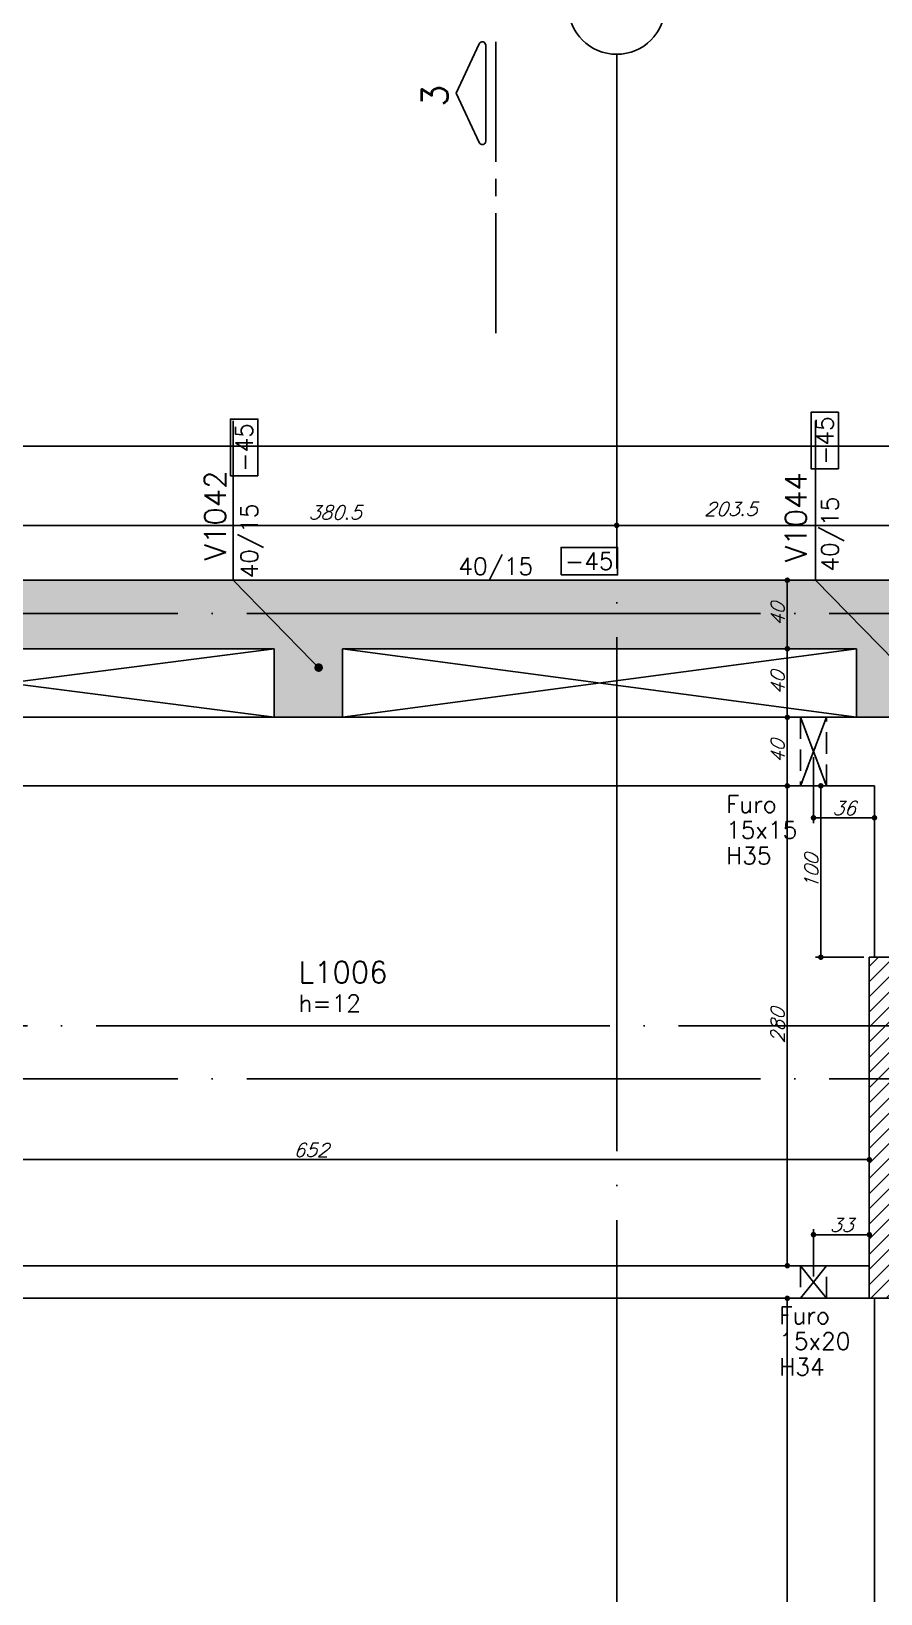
# Model space of a CAD drawing. Extents: x -4723 to 4922, y -2048 to 2452.
# Drawn here: x -1051 to -555, y 1043 to 1955 of the extents above; entities that cross this region are included whole.
import ezdxf
from ezdxf import colors
from ezdxf.entities.mleader import LeaderData, LeaderLine
from ezdxf.enums import TextEntityAlignment as Align
from ezdxf.math import Vec2, Vec3

# ---------------------------------------------------------------- set-up
doc = ezdxf.new("R2010")
doc.units = 0
doc.header["$LTSCALE"] = 50
doc.header["$MEASUREMENT"] = 0
doc.linetypes.add('EIXO', pattern=[6.8, 6, -0.4, 0, -0.4])
doc.linetypes.add('HIDDEN', pattern=[0.375, 0.25, -0.125])
doc.layers.get('0').update_dxf_attribs({"linetype": 'CONTINUOUS'})
doc.layers.get('DEFPOINTS').update_dxf_attribs({"linetype": 'CONTINUOUS'})
for name, color, linetype in [('F-AUX-RED', 1, 'CONTINUOUS'), ('F-CORTE-INDICAÇÃO', 4, 'CONTINUOUS'), ('F-COTAS', 106, 'CONTINUOUS'), ('F-COTAS-FUROS', 50, 'CONTINUOUS'), ('F-EIXO', 12, 'EIXO'), ('F-FURO-PAREDE', 2, 'HIDDEN'), ('F-FURO-PAREDE-TEXTOS', 2, 'CONTINUOUS'), ('F-LAJES-DIM', 2, 'CONTINUOUS'), ('F-LAJES-NOME', 4, 'CONTINUOUS'), ('F-PILARES-HACH', 174, 'CONTINUOUS'), ('F-PILARES-S', 170, 'CONTINUOUS'), ('F-TEXTO', 6, 'CONTINUOUS'), ('F-VIGAS', 3, 'CONTINUOUS'), ('F-VIGAS-DIM', 2, 'CONTINUOUS'), ('F-VIGAS-NOME', 4, 'CONTINUOUS'), ('F-VÃO', 1, 'CONTINUOUS')]:
    doc.layers.add(name, color=color, linetype=linetype)
doc.layers.add('F-DESNIVEL-5', color=7, linetype='CONTINUOUS', true_color=0xadd6ff)
doc.styles.add('CP-TEXT-INCL', font='simplex.shx', dxfattribs={"oblique": 20})
doc.styles.add('MCP', font='simplex.shx')
doc.styles.add('ROMANS', font='simplex.shx')
doc.styles.get("Standard").update_dxf_attribs({"font": 'simplex.shx'})
doc.dimstyles.new('CP-COTAS-50', dxfattribs={"dimscale": 0.64, "dimtxt": 12.5, "dimasz": 5, "dimexe": 5, "dimexo": 5, "dimgap": 2.5, "dimtad": 1, "dimdec": 1, "dimdsep": 46, "dimtxsty": 'CP-TEXT-INCL', "dimblk1": 'DOT', "dimblk2": 'DOT', "dimsah": 1, "dimcen": 9, "dimclrd": 256, "dimclre": 256, "dimclrt": 256, "dimadec": 0, "dimazin": 0, "dimtfac": 1, "dimtdec": 1, "dimtmove": 2, "dimatfit": 3, "dimldrblk": 'DOT', "dimfxl": 0, "dimtolj": 1, "dimarcsym": 0})

# ---------------------------------------------------------------- blocks, each defined once
blk = doc.blocks.new('*U8')
at = {"layer": 'F-VIGAS-DIM', "color": 1}
blk.add_lwpolyline([(0, 0), (33, 0), (33, 16), (0, 16)], close=True, dxfattribs=at)
at = {"layer": 'F-VIGAS-DIM', "style": 'MCP'}
blk.add_attdef('DIM', text='', height=10, dxfattribs=at).set_placement((16.5, 8), align=Align.MIDDLE_CENTER)
blk = doc.blocks.new('*U12')
at = {"layer": 'F-CORTE-INDICAÇÃO'}
for p, q in [((70, 0), (0, 0)), ((80, 0), (90, 0)), ((100, 0), (170, 0))]:
    blk.add_line(p, q, dxfattribs=at)
blk.add_lwpolyline([(112, 6, -0.802585), (111.15, 9.81), (140, 23.26), (168.85, 9.81, -0.802585), (168, 6)], format="xyb", close=True, dxfattribs=at)
at = {"layer": 'F-CORTE-INDICAÇÃO', "style": 'ROMANS'}
blk.add_attdef('CORTE', text='', height=15, dxfattribs=at).set_placement((140, 35.76), align=Align.MIDDLE_CENTER)
at = {"layer": 'F-CORTE-INDICAÇÃO', "color": 2, "style": 'ROMANS'}
blk.add_attdef('FOLHA', text='', height=12, dxfattribs=at).set_placement((140, -10), align=Align.MIDDLE_CENTER)
blk = doc.blocks.new('*U54')
at = {"layer": 'F-EIXO'}
blk.add_line((0, 0), (7197, 0), dxfattribs=at)
at = {"layer": 'F-TEXTO', "style": 'ROMANS'}
blk.add_attdef('EIXO', text='', height=17.5, dxfattribs=at).set_placement((-28.2072, 0), align=Align.MIDDLE_CENTER)
blk = doc.blocks.new('*U55')
at = {"layer": 'F-EIXO'}
blk.add_line((0, 0), (7285, 0), dxfattribs=at)
at = {"layer": 'F-TEXTO', "style": 'ROMANS'}
blk.add_attdef('EIXO', text='', height=17.5, dxfattribs=at).set_placement((-28.2072, 0), align=Align.MIDDLE_CENTER)
blk = doc.blocks.new('*U58')
at = {"layer": 'F-EIXO'}
blk.add_line((0, 0), (0, -2755), dxfattribs=at)
at = {"layer": 'F-EIXO', "color": 2, "linetype": 'Continuous'}
blk.add_circle((0, 28.2072), 28.2072, dxfattribs=at)
at = {"layer": 'F-TEXTO', "style": 'ROMANS'}
blk.add_attdef('EIXO', text='', height=17.5, rotation=360, dxfattribs=at).set_placement((0, 28.2072), align=Align.MIDDLE_CENTER)
blk = doc.blocks.new('*U43')
at = {"layer": 'F-EIXO'}
blk.add_line((0, 0), (7197, 0), dxfattribs=at)
at = {"layer": 'F-TEXTO', "style": 'ROMANS'}
blk.add_attdef('EIXO', text='', height=17.5, dxfattribs=at).set_placement((-28.2072, 0), align=Align.MIDDLE_CENTER)
blk = doc.blocks.new('_DOT')
at = {"color": 0, "linetype": 'ByBlock'}
blk.add_line((-0.5, 0), (-1, 0), dxfattribs=at)
at = {"color": 0, "linetype": 'ByBlock', "const_width": 0.5}
blk.add_lwpolyline([(-0.25, 0, 1), (0.25, 0, 1)], format="xyb", close=True, dxfattribs=at)
blk = doc.blocks.new('*D83')
at = {"layer": 'DEFPOINTS', "color": 0, "linetype": 'Continuous', "transparency": 16777216}
for p in [(-3379.97, 1712.77), (-3379.97, 1634.5), (3259.5, 1554.5)]:
    blk.add_point(p, dxfattribs=at)
at = {"layer": 'F-COTAS', "linetype": 'Continuous', "lineweight": -2, "transparency": 16777216}
for p, q in [((-3379.97, 1637.7), (-3379.97, 1715.97)), ((3259.5, 1557.7), (3259.5, 1715.97)), ((3256.3, 1712.77), (-3376.77, 1712.77))]:
    blk.add_line(p, q, dxfattribs=at)
at = {"layer": 'F-COTAS', "linetype": 'Continuous', "lineweight": -2, "transparency": 16777216, "xscale": 3.2, "yscale": 3.2, "zscale": 3.2, "rotation": 180}
blk.add_blockref('_DOT', (-3379.97, 1712.77), dxfattribs=at)
at = {"layer": 'F-COTAS', "linetype": 'Continuous', "lineweight": -2, "transparency": 16777216, "xscale": 3.2, "yscale": 3.2, "zscale": 3.2}
blk.add_blockref('_DOT', (3259.5, 1712.77), dxfattribs=at)
at = {"layer": 'F-COTAS', "linetype": 'Continuous', "transparency": 16777216, "insert": (-60.23, 1718.37), "char_height": 8, "attachment_point": 5, "style": 'CP-TEXT-INCL'}
blk.add_mtext('\\A1;6639.5', dxfattribs=at)
blk = doc.blocks.new('*D99')
at = {"layer": 'DEFPOINTS', "color": 0, "linetype": 'Continuous', "transparency": 16777216}
for p in [(-709.5, 1670.49), (-506, 1670.49), (-709.5, 1666.49)]:
    blk.add_point(p, dxfattribs=at)
at = {"layer": 'F-COTAS', "linetype": 'Continuous', "lineweight": -2, "transparency": 16777216}
for p, q in [((-709.5, 1667.29), (-709.5, 1663.29)), ((-509.2, 1666.49), (-706.3, 1666.49)), ((-506, 1667.29), (-506, 1663.29))]:
    blk.add_line(p, q, dxfattribs=at)
at = {"layer": 'F-COTAS', "linetype": 'Continuous', "lineweight": -2, "transparency": 16777216, "xscale": 3.2, "yscale": 3.2, "zscale": 3.2, "rotation": 180}
blk.add_blockref('_DOT', (-709.5, 1666.49), dxfattribs=at)
at = {"layer": 'F-COTAS', "linetype": 'Continuous', "lineweight": -2, "transparency": 16777216, "xscale": 3.2, "yscale": 3.2, "zscale": 3.2}
blk.add_blockref('_DOT', (-506, 1666.49), dxfattribs=at)
at = {"layer": 'F-COTAS', "linetype": 'Continuous', "transparency": 16777216, "insert": (-643, 1676), "char_height": 8, "attachment_point": 5, "style": 'CP-TEXT-INCL'}
blk.add_mtext('\\A1;203.5', dxfattribs=at)
blk = doc.blocks.new('*D100')
at = {"layer": 'DEFPOINTS', "color": 0, "linetype": 'Continuous', "transparency": 16777216}
for p in [(-1090, 1670.49), (-709.5, 1670.49), (-1090, 1666.49)]:
    blk.add_point(p, dxfattribs=at)
at = {"layer": 'F-COTAS', "linetype": 'Continuous', "lineweight": -2, "transparency": 16777216}
for p, q in [((-1090, 1667.29), (-1090, 1663.29)), ((-712.7, 1666.49), (-1086.8, 1666.49)), ((-709.5, 1667.29), (-709.5, 1663.29))]:
    blk.add_line(p, q, dxfattribs=at)
at = {"layer": 'F-COTAS', "linetype": 'Continuous', "lineweight": -2, "transparency": 16777216, "xscale": 3.2, "yscale": 3.2, "zscale": 3.2, "rotation": 180}
blk.add_blockref('_DOT', (-1090, 1666.49), dxfattribs=at)
at = {"layer": 'F-COTAS', "linetype": 'Continuous', "lineweight": -2, "transparency": 16777216, "xscale": 3.2, "yscale": 3.2, "zscale": 3.2}
blk.add_blockref('_DOT', (-709.5, 1666.49), dxfattribs=at)
at = {"layer": 'F-COTAS', "linetype": 'Continuous', "transparency": 16777216, "insert": (-874, 1674), "char_height": 8, "attachment_point": 5, "style": 'CP-TEXT-INCL'}
blk.add_mtext('\\A1;380.5', dxfattribs=at)
blk = doc.blocks.new('*D159')
at = {"layer": 'DEFPOINTS', "color": 0, "linetype": 'Continuous', "transparency": 16777216}
for p in [(-609.88, 1215.5), (-609.88, 1215.5), (-609.88, 664.5)]:
    blk.add_point(p, dxfattribs=at)
at = {"layer": 'F-COTAS', "linetype": 'Continuous', "lineweight": -2, "transparency": 16777216}
blk.add_line((-609.88, 667.7), (-609.88, 1212.3), dxfattribs=at)
at = {"layer": 'F-COTAS', "linetype": 'Continuous', "lineweight": -2, "transparency": 16777216, "xscale": 3.2, "yscale": 3.2, "zscale": 3.2}
for p, rotation in [((-609.88, 1215.5), 90), ((-609.88, 664.5), 270)]:
    blk.add_blockref('_DOT', p, dxfattribs=dict(at, rotation=rotation))
at = {"layer": 'F-COTAS', "linetype": 'Continuous', "transparency": 16777216, "insert": (-615.48, 940), "char_height": 8, "attachment_point": 5, "rotation": 90, "style": 'CP-TEXT-INCL'}
blk.add_mtext('\\A1;551', dxfattribs=at)
blk = doc.blocks.new('*D160')
at = {"layer": 'DEFPOINTS', "color": 0, "linetype": 'Continuous', "transparency": 16777216}
for p in [(-609.88, 1514.5), (-609.88, 1514.5), (-609.88, 1234.5)]:
    blk.add_point(p, dxfattribs=at)
at = {"layer": 'F-COTAS', "linetype": 'Continuous', "lineweight": -2, "transparency": 16777216}
blk.add_line((-609.88, 1237.7), (-609.88, 1511.3), dxfattribs=at)
at = {"layer": 'F-COTAS', "linetype": 'Continuous', "lineweight": -2, "transparency": 16777216, "xscale": 3.2, "yscale": 3.2, "zscale": 3.2}
for p, rotation in [((-609.88, 1514.5), 90), ((-609.88, 1234.5), 270)]:
    blk.add_blockref('_DOT', p, dxfattribs=dict(at, rotation=rotation))
at = {"layer": 'F-COTAS', "linetype": 'Continuous', "transparency": 16777216, "insert": (-615.48, 1374.5), "char_height": 8, "attachment_point": 5, "rotation": 90, "style": 'CP-TEXT-INCL'}
blk.add_mtext('\\A1;280', dxfattribs=at)
blk = doc.blocks.new('*D161')
at = {"layer": 'DEFPOINTS', "color": 0, "linetype": 'Continuous', "transparency": 16777216}
for p in [(-609.88, 1554.5), (-609.88, 1554.5), (-609.88, 1514.5)]:
    blk.add_point(p, dxfattribs=at)
at = {"layer": 'F-COTAS', "linetype": 'Continuous', "lineweight": -2, "transparency": 16777216}
blk.add_line((-609.88, 1517.7), (-609.88, 1551.3), dxfattribs=at)
at = {"layer": 'F-COTAS', "linetype": 'Continuous', "lineweight": -2, "transparency": 16777216, "xscale": 3.2, "yscale": 3.2, "zscale": 3.2}
for p, rotation in [((-609.88, 1554.5), 90), ((-609.88, 1514.5), 270)]:
    blk.add_blockref('_DOT', p, dxfattribs=dict(at, rotation=rotation))
at = {"layer": 'F-COTAS', "linetype": 'Continuous', "transparency": 16777216, "insert": (-615.48, 1534.5), "char_height": 8, "attachment_point": 5, "rotation": 90, "style": 'CP-TEXT-INCL'}
blk.add_mtext('\\A1;40', dxfattribs=at)
blk = doc.blocks.new('*D162')
at = {"layer": 'DEFPOINTS', "color": 0, "linetype": 'Continuous', "transparency": 16777216}
for p in [(-609.88, 1594.5), (-609.88, 1594.5), (-609.88, 1554.5)]:
    blk.add_point(p, dxfattribs=at)
at = {"layer": 'F-COTAS', "linetype": 'Continuous', "lineweight": -2, "transparency": 16777216}
blk.add_line((-609.88, 1557.7), (-609.88, 1591.3), dxfattribs=at)
at = {"layer": 'F-COTAS', "linetype": 'Continuous', "lineweight": -2, "transparency": 16777216, "xscale": 3.2, "yscale": 3.2, "zscale": 3.2}
for p, rotation in [((-609.88, 1594.5), 90), ((-609.88, 1554.5), 270)]:
    blk.add_blockref('_DOT', p, dxfattribs=dict(at, rotation=rotation))
at = {"layer": 'F-COTAS', "linetype": 'Continuous', "transparency": 16777216, "insert": (-615.48, 1574.5), "char_height": 8, "attachment_point": 5, "rotation": 90, "style": 'CP-TEXT-INCL'}
blk.add_mtext('\\A1;40', dxfattribs=at)
blk = doc.blocks.new('*D163')
at = {"layer": 'DEFPOINTS', "color": 0, "linetype": 'Continuous', "transparency": 16777216}
for p in [(-609.88, 1634.5), (-609.88, 1634.5), (-609.88, 1594.5)]:
    blk.add_point(p, dxfattribs=at)
at = {"layer": 'F-COTAS', "linetype": 'Continuous', "lineweight": -2, "transparency": 16777216}
blk.add_line((-609.88, 1597.7), (-609.88, 1631.3), dxfattribs=at)
at = {"layer": 'F-COTAS', "linetype": 'Continuous', "lineweight": -2, "transparency": 16777216, "xscale": 3.2, "yscale": 3.2, "zscale": 3.2}
for p, rotation in [((-609.88, 1634.5), 90), ((-609.88, 1594.5), 270)]:
    blk.add_blockref('_DOT', p, dxfattribs=dict(at, rotation=rotation))
at = {"layer": 'F-COTAS', "linetype": 'Continuous', "transparency": 16777216, "insert": (-615.48, 1614.5), "char_height": 8, "attachment_point": 5, "rotation": 90, "style": 'CP-TEXT-INCL'}
blk.add_mtext('\\A1;40', dxfattribs=at)
blk = doc.blocks.new('*D223')
at = {"layer": 'DEFPOINTS', "color": 0, "linetype": 'Continuous', "transparency": 16777216}
for p in [(-1214, 1296.4), (-562, 1296.4), (-562, 1296.4)]:
    blk.add_point(p, dxfattribs=at)
at = {"layer": 'F-COTAS', "linetype": 'Continuous', "lineweight": -2, "transparency": 16777216}
blk.add_line((-1210.8, 1296.4), (-565.2, 1296.4), dxfattribs=at)
at = {"layer": 'F-COTAS', "linetype": 'Continuous', "lineweight": -2, "transparency": 16777216, "xscale": 3.2, "yscale": 3.2, "zscale": 3.2, "rotation": 180}
blk.add_blockref('_DOT', (-1214, 1296.4), dxfattribs=at)
at = {"layer": 'F-COTAS', "linetype": 'Continuous', "lineweight": -2, "transparency": 16777216, "xscale": 3.2, "yscale": 3.2, "zscale": 3.2}
blk.add_blockref('_DOT', (-562, 1296.4), dxfattribs=at)
at = {"layer": 'F-COTAS', "linetype": 'Continuous', "transparency": 16777216, "insert": (-888, 1302), "char_height": 8, "attachment_point": 5, "style": 'CP-TEXT-INCL'}
blk.add_mtext('\\A1;652', dxfattribs=at)
blk = doc.blocks.new('*D281')
at = {"layer": 'DEFPOINTS', "color": 0, "linetype": 'Continuous', "transparency": 16777216}
for p in [(-590.31, 1514.5), (-588.49, 1514.5), (-562, 1414.5)]:
    blk.add_point(p, dxfattribs=at)
at = {"layer": 'F-COTAS', "linetype": 'Continuous', "lineweight": -2, "transparency": 16777216}
for p, q in [((-591.69, 1514.5), (-593.51, 1514.5)), ((-590.31, 1417.7), (-590.31, 1511.3)), ((-565.2, 1414.5), (-593.51, 1414.5))]:
    blk.add_line(p, q, dxfattribs=at)
at = {"layer": 'F-COTAS', "linetype": 'Continuous', "lineweight": -2, "transparency": 16777216, "xscale": 3.2, "yscale": 3.2, "zscale": 3.2}
for p, rotation in [((-590.31, 1514.5), 90), ((-590.31, 1414.5), 270)]:
    blk.add_blockref('_DOT', p, dxfattribs=dict(at, rotation=rotation))
at = {"layer": 'F-COTAS', "linetype": 'Continuous', "transparency": 16777216, "insert": (-595.91, 1464.5), "char_height": 8, "attachment_point": 5, "rotation": 90, "style": 'CP-TEXT-INCL'}
blk.add_mtext('\\A1;100', dxfattribs=at)
blk = doc.blocks.new('*D497')
at = {"layer": 'DEFPOINTS', "color": 0, "linetype": 'Continuous', "transparency": 16777216}
for p in [(-594.6, 1534.5), (-559, 1506.89), (-559, 1495.88)]:
    blk.add_point(p, dxfattribs=at)
at = {"layer": 'F-COTAS-FUROS', "linetype": 'Continuous', "lineweight": -2, "transparency": 16777216}
for p, q in [((-594.6, 1531.3), (-594.6, 1492.68)), ((-591.4, 1495.88), (-562.2, 1495.88)), ((-559, 1503.69), (-559, 1492.68))]:
    blk.add_line(p, q, dxfattribs=at)
at = {"layer": 'F-COTAS-FUROS', "linetype": 'Continuous', "lineweight": -2, "transparency": 16777216, "xscale": 3.2, "yscale": 3.2, "zscale": 3.2, "rotation": 180}
blk.add_blockref('_DOT', (-594.6, 1495.88), dxfattribs=at)
at = {"layer": 'F-COTAS-FUROS', "linetype": 'Continuous', "lineweight": -2, "transparency": 16777216, "xscale": 3.2, "yscale": 3.2, "zscale": 3.2}
blk.add_blockref('_DOT', (-559, 1495.88), dxfattribs=at)
at = {"layer": 'F-COTAS-FUROS', "linetype": 'Continuous', "transparency": 16777216, "insert": (-576.8, 1501.48), "char_height": 8, "attachment_point": 5, "style": 'CP-TEXT-INCL'}
blk.add_mtext('\\A1;36', dxfattribs=at)
blk = doc.blocks.new('*D498')
at = {"layer": 'DEFPOINTS', "color": 0, "linetype": 'Continuous', "transparency": 16777216}
for p in [(-562, 1252.63), (-562, 1240.45), (-594.6, 1225)]:
    blk.add_point(p, dxfattribs=at)
at = {"layer": 'F-COTAS-FUROS', "linetype": 'Continuous', "lineweight": -2, "transparency": 16777216}
for p, q in [((-594.6, 1228.2), (-594.6, 1255.83)), ((-591.4, 1252.63), (-565.2, 1252.63)), ((-562, 1243.65), (-562, 1255.83))]:
    blk.add_line(p, q, dxfattribs=at)
at = {"layer": 'F-COTAS-FUROS', "linetype": 'Continuous', "lineweight": -2, "transparency": 16777216, "xscale": 3.2, "yscale": 3.2, "zscale": 3.2, "rotation": 180}
blk.add_blockref('_DOT', (-594.6, 1252.63), dxfattribs=at)
at = {"layer": 'F-COTAS-FUROS', "linetype": 'Continuous', "lineweight": -2, "transparency": 16777216, "xscale": 3.2, "yscale": 3.2, "zscale": 3.2}
blk.add_blockref('_DOT', (-562, 1252.63), dxfattribs=at)
at = {"layer": 'F-COTAS-FUROS', "linetype": 'Continuous', "transparency": 16777216, "insert": (-578.3, 1258.23), "char_height": 8, "attachment_point": 5, "style": 'CP-TEXT-INCL'}
blk.add_mtext('\\A1;33', dxfattribs=at)

msp = doc.modelspace()

# ---------------------------------------------------------------- hatches: boundary and pattern name
at = {"layer": 'F-PILARES-HACH', "linetype": 'Continuous'}
h = msp.add_hatch(dxfattribs=at)
h.set_pattern_fill('ANSI31', color=256, scale=50, style=0)
h.paths.add_polyline_path([(-562, 1215.5), (-537, 1215.5), (-537, 1414.5), (-562, 1414.5)], flags=16)

# ---------------------------------------------------------------- linework, layer by layer
at = {"layer": 'F-DESNIVEL-5', "linetype": 'Continuous'}
for points in [[(-1219, 1594.5), (-889.5, 1634.5), (-1259, 1634.5)], [(-1219, 1594.5), (-889.5, 1594.5), (-889.5, 1634.5)], [(-889.5, 1594.5), (-549.5, 1594.5), (-549.5, 1634.5)], [(-889.5, 1594.5), (-549.5, 1634.5), (-889.5, 1634.5)], [(-889.5, 1594.5), (-889.5, 1634.5), (-889.5, 1594.5)], [(-869.5, 1554.5), (-869.5, 1594.5), (-909.5, 1594.5)], [(-869.5, 1554.5), (-909.5, 1594.5), (-909.5, 1554.5)], [(-529.5, 1554.5), (-529.5, 1594.5), (-569.5, 1594.5)], [(-529.5, 1554.5), (-569.5, 1594.5), (-569.5, 1554.5)], [(-869.5, 1554.5), (-909.5, 1554.5), (-869.5, 1554.5)], [(-529.5, 1554.5), (-569.5, 1554.5), (-529.5, 1554.5)]]:
    msp.add_solid(points, dxfattribs=at)
at = {"layer": 'F-FURO-PAREDE'}
for points in [[(-594.6, 1534.5), (-602.1, 1514.5), (-587.1, 1514.5), (-594.6, 1534.5), (-587.1, 1514.5), (-587.1, 1554.5), (-594.6, 1534.5), (-587.1, 1554.5), (-602.1, 1554.5), (-594.6, 1534.5), (-602.1, 1554.5), (-602.1, 1514.5), (-594.6, 1534.5)], [(-594.6, 1225), (-602.1, 1215.5), (-587.1, 1215.5), (-594.6, 1225), (-587.1, 1215.5), (-587.1, 1234.5), (-594.6, 1225), (-587.1, 1234.5), (-602.1, 1234.5), (-594.6, 1225), (-602.1, 1234.5), (-602.1, 1215.5), (-594.6, 1225)]]:
    msp.add_lwpolyline(points, dxfattribs=at)
at = {"layer": 'F-PILARES-S', "linetype": 'Continuous'}
msp.add_lwpolyline([(-562, 1215.5), (-537, 1215.5), (-537, 1414.5), (-562, 1414.5), (-562, 1215.5)], dxfattribs=at)
at = {"layer": 'F-VIGAS'}
for points in [[(-889.5, 1634.5), (-1259, 1634.5)], [(-549.5, 1634.5), (-889.5, 1634.5)], [(-1219, 1594.5), (-909.5, 1594.5)], [(-909.5, 1594.5), (-909.5, 1554.5)], [(-869.5, 1594.5), (-569.5, 1594.5)], [(-869.5, 1554.5), (-869.5, 1594.5)], [(-569.5, 1594.5), (-569.5, 1554.5)], [(615, 1554.5), (-1229.5, 1554.5)], [(-1220, 1514.5), (-889.5, 1514.5)], [(-889.5, 1514.5), (-559, 1514.5)], [(-559, 1514.5), (-559, 1414.5)], [(-562, 1234.5), (-1214, 1234.5)], [(-1214, 1215.5), (-562, 1215.5)], [(-559, 1215.5), (-559, 844.5)]]:
    msp.add_lwpolyline(points, dxfattribs=at)
at = {"layer": 'F-VÃO'}
for p, q in [((-1219, 1554.5), (-909.5, 1594.5)), ((-1219, 1594.5), (-909.5, 1554.5)), ((-869.5, 1554.5), (-569.5, 1594.5)), ((-869.5, 1594.5), (-569.5, 1554.5)), ((-569.5, 1554.5), (-529.5, 1554.5)), ((-569.5, 1554.5), (-529.5, 1554.5))]:
    msp.add_line(p, q, dxfattribs=at)

# ---------------------------------------------------------------- block references
at = {"layer": 'F-CORTE-INDICAÇÃO', "linetype": 'Continuous'}
ref = msp.add_blockref('*U12', (-779.9647, 1778.6578), dxfattribs=dict(at, rotation=90))
ref.add_attrib('CORTE', '3', dxfattribs={"height": 15, "rotation": 90, "style": 'ROMANS'}).set_placement((-815.72807, 1917.22923), align=Align.MIDDLE_CENTER)
at = {"layer": 'F-EIXO', "linetype": 'Continuous'}
for name, p in [('*U58', (-709.5, 1941.3568)), ('*U43', (-3646.3202, 1615)), ('*U55', (-3734.2742, 1374.5)), ('*U54', (-3646.3202, 1343.5))]:
    msp.add_blockref(name, p, dxfattribs=at)
at = {"layer": 'F-VIGAS-DIM', "linetype": 'Continuous', "rotation": 90}
for p in [(-580, 1699.5), (-919, 1695.5)]:
    msp.add_blockref('*U8', p, dxfattribs=at).add_auto_attribs({'DIM': '-45'})
at = {"layer": 'F-VIGAS-DIM', "linetype": 'Continuous'}
msp.add_blockref('*U8', (-742, 1637.625), dxfattribs=at).add_auto_attribs({'DIM': '-45'})

# ---------------------------------------------------------------- texts
at = {"layer": 'F-FURO-PAREDE-TEXTOS', "linetype": 'Continuous', "style": 'MCP'}
for s, p in [('Furo', (-645.63744, 1498.79702)), ('15x15', (-645.63744, 1483.79702)), ('H35', (-645.63744, 1468.79702)), ('Furo', (-614.6, 1200.5)), ('15x20', (-614.6, 1185.5)), ('H34', (-614.6, 1170.5))]:
    msp.add_text(s, height=10, dxfattribs=at).set_placement(p)
at = {"layer": 'F-LAJES-DIM', "linetype": 'Continuous', "style": 'MCP'}
msp.add_text('h=12', height=10, dxfattribs=at).set_placement((-895.22618, 1382.59237))
at = {"layer": 'F-LAJES-NOME', "linetype": 'Continuous', "style": 'MCP'}
msp.add_text('L1006', height=12.5, dxfattribs=at).set_placement((-895.22618, 1399.59237))
at = {"layer": 'F-VIGAS-DIM', "linetype": 'Continuous', "style": 'MCP'}
for p in [(-919, 1635.5), (-580, 1639.5)]:
    msp.add_text('40/15', height=10, rotation=90, dxfattribs=at).set_placement(p)
msp.add_text('40/15', height=10, dxfattribs=at).set_placement((-802, 1637.625))
at = {"layer": 'F-VIGAS-NOME', "linetype": 'Continuous', "style": 'MCP'}
for s, p in [('V1042', (-937.625, 1646)), ('V1044', (-598.625, 1645))]:
    msp.add_text(s, height=12.5, rotation=90, dxfattribs=at).set_placement(p)

# ---------------------------------------------------------------- dimensions: what is measured, and where the dimension line sits
at = {"layer": 'F-COTAS', "linetype": 'Continuous'}
dim = msp.add_linear_dim(base=(-3379.97, 1712.76675), p1=(3259.5, 1554.5), p2=(-3379.97, 1634.5), dimstyle='CP-COTAS-50', dxfattribs=at)
dim.commit()
dim.dimension.update_dxf_attribs({"geometry": '*D83', "text_midpoint": (-60.235, 1718.36675)})
for base, p1, p2, picture, middle in [((-1090, 1666.48576), (-709.5, 1670.48576), (-1090, 1670.48576), '*D100', (-874, 1674)), ((-709.5, 1666.48576), (-506, 1670.48576), (-709.5, 1670.48576), '*D99', (-643, 1676))]:
    dim = msp.add_linear_dim(base=base, p1=p1, p2=p2, dimstyle='CP-COTAS-50', dxfattribs=at)
    dim.commit()
    dim.dimension.update_dxf_attribs({"geometry": picture, "text_midpoint": middle, "dimtype": 160})
for base, p1, p2, angle, picture, middle in [((-609.87501, 1634.5), (-609.87501, 1594.5), (-609.87501, 1634.5), 270, '*D163', (-615.47501, 1614.5)), ((-609.87501, 1594.5), (-609.87501, 1554.5), (-609.87501, 1594.5), 270, '*D162', (-615.47501, 1574.5)), ((-609.87501, 1554.5), (-609.87501, 1514.5), (-609.87501, 1554.5), 270, '*D161', (-615.47501, 1534.5)), ((-609.87501, 1514.5), (-609.87501, 1234.5), (-609.87501, 1514.5), 270, '*D160', (-615.47501, 1374.5)), ((-590.3067, 1514.5), (-562, 1414.5), (-588.49357, 1514.5), 90, '*D281', (-595.9067, 1464.5)), ((-562, 1296.40144), (-1214, 1296.40144), (-562, 1296.40144), 180, '*D223', (-888, 1302.00144)), ((-609.87501, 1215.5), (-609.87501, 664.5), (-609.87501, 1215.5), 270, '*D159', (-615.47501, 940))]:
    dim = msp.add_linear_dim(base=base, p1=p1, p2=p2, angle=angle, dimstyle='CP-COTAS-50', dxfattribs=at)
    dim.commit()
    dim.dimension.update_dxf_attribs({"geometry": picture, "text_midpoint": middle})
at = {"layer": 'F-COTAS-FUROS', "linetype": 'Continuous'}
for base, p1, p2, picture, middle in [((-559, 1495.8813), (-594.6, 1534.5), (-559, 1506.89129), '*D497', (-576.8, 1501.4813)), ((-562, 1252.63084), (-594.6, 1225), (-562, 1240.44694), '*D498', (-578.3, 1258.23084))]:
    dim = msp.add_linear_dim(base=base, p1=p1, p2=p2, dimstyle='CP-COTAS-50', override={"dimdec": 0, "dimfxl": 7.5}, dxfattribs=at)
    dim.commit()
    dim.dimension.update_dxf_attribs({"geometry": picture, "text_midpoint": middle})

# ---------------------------------------------------------------- leaders
at = {"layer": 'F-AUX-RED', "linetype": 'Continuous'}
ml = msp.add_multileader_mtext('Standard', dxfattribs=at)
ml.set_content('', color=256)
ml.set_leader_properties()
ml.set_arrow_properties(name='DOT')
ml.build(insert=Vec2(0, 0))
ml.multileader.update_dxf_attribs({"text_right_attachment_type": 6, "dogleg_length": 0.36, "arrow_head_size": 5})
ctx = ml.context
ctx.base_point, ctx.char_height, ctx.arrow_head_size, ctx.landing_gap_size, ctx.plane_origin, ctx.plane_x_axis, ctx.plane_y_axis = Vec3(-933.5, 1727.5), 0.18, 5, 0.09, Vec3(-883.5, 1583.5), Vec3(0, 1), Vec3(-1, 0)
ctx.right_attachment = 6
notes = []
notes.append((ctx, [(0, (1, 1, 0), (-933.5, 1634.5), (0, 1), 93, [(0, [(-883.5, 1583.5)], 0, [])])]))
ctx.mtext.insert, ctx.mtext.text_direction, ctx.mtext.rotation, ctx.mtext.flow_direction = Vec3(-933.59, 1727.59), Vec3(0, 1), 1.570796327, 5
ml = msp.add_multileader_mtext('Standard', dxfattribs=at)
ml.set_content('', color=256)
ml.set_leader_properties()
ml.set_arrow_properties(name='DOT')
ml.build(insert=Vec2(0, 0))
ml.multileader.update_dxf_attribs({"text_right_attachment_type": 6, "dogleg_length": 0.36, "arrow_head_size": 5})
ctx = ml.context
ctx.base_point, ctx.char_height, ctx.arrow_head_size, ctx.landing_gap_size, ctx.plane_origin, ctx.plane_x_axis, ctx.plane_y_axis = Vec3(-593.5, 1727.5), 0.18, 5, 0.09, Vec3(-543.5, 1583.5), Vec3(0, 1), Vec3(-1, 0)
ctx.right_attachment = 6
notes.append((ctx, [(0, (1, 1, 0), (-593.5, 1634.5), (0, 1), 93, [(0, [(-543.5, 1583.5)], 0, [])])]))
ctx.mtext.insert, ctx.mtext.text_direction, ctx.mtext.rotation, ctx.mtext.flow_direction = Vec3(-593.59, 1727.59), Vec3(0, 1), 1.570796327, 5
for ctx, leaders in notes:
    for number, flags, end, landing, length, lines in leaders:
        leader = LeaderData()
        leader.index, (leader.has_last_leader_line, leader.has_dogleg_vector, leader.attachment_direction) = number, flags
        leader.last_leader_point, leader.dogleg_vector, leader.dogleg_length = Vec3(end), Vec3(landing), length
        for number, points, colour, breaks in lines:
            line = LeaderLine()
            line.index, line.vertices, line.color, line.breaks = number, Vec3.list(points), colors.encode_raw_color(colour), breaks
            leader.lines.append(line)
        ctx.leaders.append(leader)

doc.saveas('drawing.dxf')
